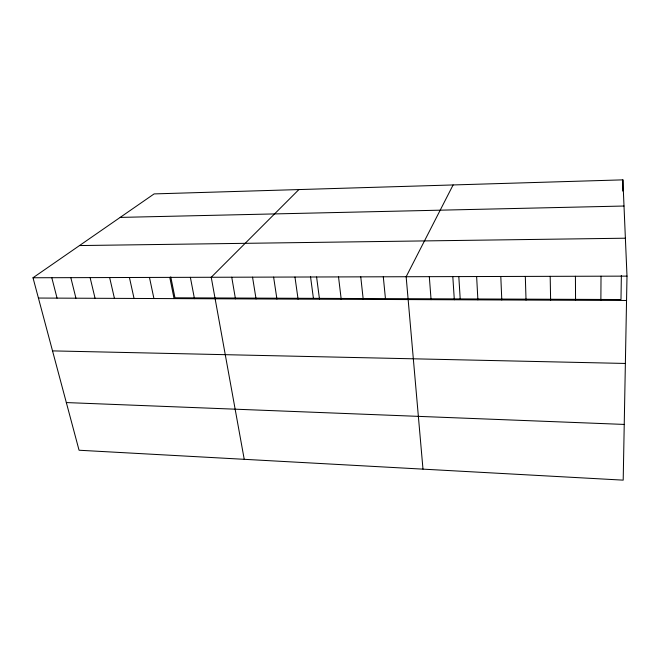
<?xml version="1.0" encoding="UTF-8"?>
<svg xmlns="http://www.w3.org/2000/svg" width="660" height="660" viewBox="0 0 660 660"><rect width="100%" height="100%" fill="white"/><g stroke="black" fill="none" stroke-linecap="round" stroke-linejoin="round"><path stroke-width="0.99" d="M600.872 300.374L601.021 276.202M621.365 275.435L620.986 299.533L174.974 297.808L170.758 276.82M622.71 191.07L622.891 179.858L154.118 193.908L33 277.761L79.06 450.236L623.197 480.142L627 276.127L622.891 179.858M453.115 184.948L406.147 276.73L422.986 469.136M298.897 189.569L211.233 277.266L244.233 459.319M120.194 217.404L624.005 206.027M79.513 245.561L625.383 238.21M33 277.761L627 276.127M38.42 298.048L626.546 300.481M52.528 350.889L625.375 363.454M66.33 402.567L624.236 424.43M51.794 277.703L57.057 298.122M70.826 277.654L75.941 298.204M90.106 277.604L95.065 298.287M109.642 277.546L114.427 298.361M129.426 277.497L134.046 298.444M149.474 277.439L153.92 298.526M169.785 277.382L174.058 298.609M190.369 277.324L194.461 298.691M231.751 277.208L235.463 298.864M252.541 277.159L256.063 298.947M273.611 277.101L276.928 299.038M294.962 277.035L298.072 299.12M310.489 276.408L313.417 298.345M316.594 276.977L319.498 299.211M338.53 276.92L341.212 299.302M360.756 276.862L363.223 299.392M383.295 276.796L385.531 299.483M429.313 276.672L431.071 299.673M452.81 276.606L454.319 299.772M458.799 276.433L460.202 298.914M476.635 276.54L477.889 299.863M500.8 276.474L501.79 299.962M525.319 276.408L526.028 300.069M550.184 276.334L550.621 300.168M575.421 276.268L575.561 300.267"/></g></svg>
